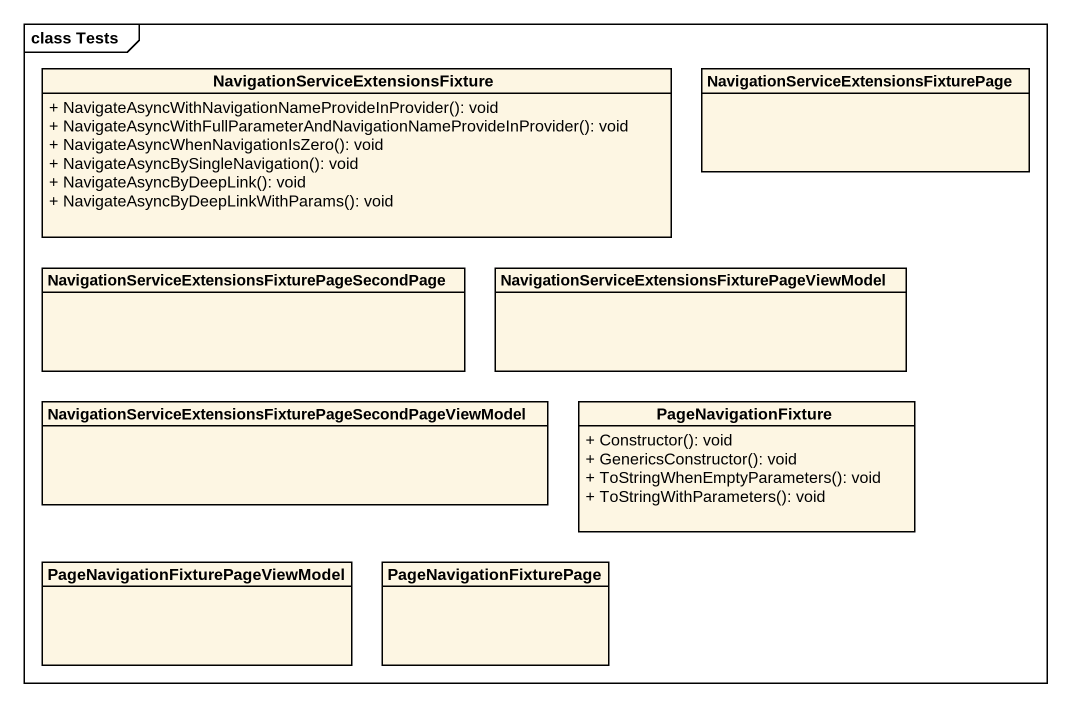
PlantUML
@startuml
mainframe class Tests
hide circle
hide empty members
skinparam classAttributeIconSize 0
class "NavigationServiceExtensionsFixture" as NavigationServiceExtensionsF {
  + NavigateAsyncWithNavigationNameProvideInProvider(): void
  + NavigateAsyncWithFullParameterAndNavigationNameProvideInProvider(): void
  + NavigateAsyncWhenNavigationIsZero(): void
  + NavigateAsyncBySingleNavigation(): void
  + NavigateAsyncByDeepLink(): void
  + NavigateAsyncByDeepLinkWithParams(): void
}
class "NavigationServiceExtensionsFixturePage" as NavigationServiceExtensionsF_2
class "NavigationServiceExtensionsFixturePageSecondPage" as NavigationServiceExtensionsF_3
class "NavigationServiceExtensionsFixturePageViewModel" as NavigationServiceExtensionsF_4
class "NavigationServiceExtensionsFixturePageSecondPageViewModel" as NavigationServiceExtensionsF_5
class PageNavigationFixture {
  + Constructor(): void
  + GenericsConstructor(): void
  + ToStringWhenEmptyParameters(): void
  + ToStringWithParameters(): void
}
class "PageNavigationFixturePageViewModel" as PageNavigationFixturePageVie
class PageNavigationFixturePage
@enduml
